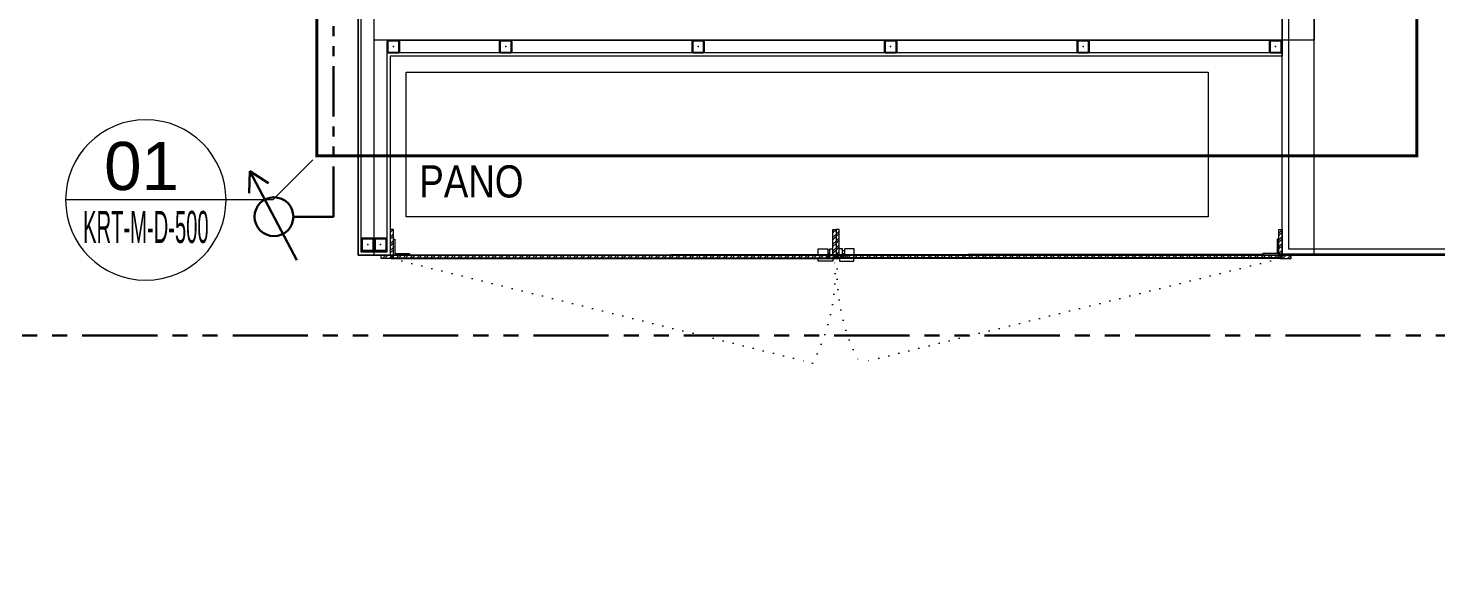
# Model space of a CAD drawing. Extents: x -1299 to 23780, y -3010 to 8106.
# Drawn here: x 14079.7 to 14518.4, y 2267.5 to 2433.7 of the extents above; entities that cross this region are included whole.
import ezdxf
from ezdxf.enums import TextEntityAlignment as Align

# ---------------------------------------------------------------- set-up
doc = ezdxf.new("R2010")
doc.units = 0
doc.header["$LTSCALE"] = 25
doc.header["$MEASUREMENT"] = 0
for name, pattern in [('DOT2', [0.125, 0, -0.125]), ('HIDDEN', [0.375, 0.25, -0.125]), ('HIDDEN2', [4.7625, 3.175, -1.5875]), ('PHANTOM2', [1.25, 0.625, -0.125, 0.125, -0.125, 0.125, -0.125])]:
    doc.linetypes.add(name, pattern=pattern)
doc.layers.get('0').update_dxf_attribs({"color": 9, "lineweight": 9})
for name, color, linetype, lineweight in [('01', 9, 'Continuous', 9), ('06C', 9, 'Continuous', 9), ('06D', 9, 'Continuous', 9), ('09', 9, 'Continuous', 9), ('10', 9, 'Continuous', 9), ('11', 9, 'Continuous', 9), ('14', 9, 'Continuous', 9), ('20', 9, 'DOT2', 9), ('21', 9, 'Continuous', 9), ('31', 9, 'Continuous', 9), ('35', 9, 'Continuous', 9), ('40B', 9, 'Continuous', 9), ('E-KABLO', 7, 'Continuous', 30), ('E-MESH TAVAN', 1, 'Continuous', 30), ('E-SES AYAR ANAHTARI', 7, 'Continuous', 30)]:
    doc.layers.add(name, color=color, linetype=linetype, lineweight=lineweight)
doc.styles.add('Arial', font='arial.ttf', dxfattribs={"height": 2.5})
doc.styles.add('MuuM_TEXT-STANDART', font='ARIALN.TTF')
pattern_1 = [(45, (-666.5039, -21785.9513), (-1.06066017, 1.06066017), []), (45, (-665.7968, -21785.9513), (-1.06066017, 1.06066017), [])]
pattern_2 = [(45, (-583.5039, -21785.9513), (-1.06066017, 1.06066017), []), (45, (-582.7968, -21785.9513), (-1.06066017, 1.06066017), [])]

# ---------------------------------------------------------------- blocks, each defined once
blk = doc.blocks.new('0_detailbox1')
blk.add_lwpolyline([(10.411, -2.5), (7.911, 0), (-5, 0)])
blk.add_circle((0, 0), 5)
at = {"style": 'Arial'}
blk.add_attdef('DETAYADI', text='', height=3, dxfattribs=at).set_placement((0, 0), align=Align.BOTTOM_CENTER)
blk.add_attdef('PAFTAADI', text='', height=2, dxfattribs=at).set_placement((0, -0.5), align=Align.TOP_CENTER)
blk = doc.blocks.new('p-kolon_80x80')
blk.add_lwpolyline([(-40, -40), (40, -40), (40, 40), (-40, 40)], close=True)
blk = doc.blocks.new('Prf-40x40')
for points in [[(1.5, -2), (-1.5, -2, -0.414214), (-2, -1.5), (-2, 1.5, -0.414214), (-1.5, 2), (1.5, 2, -0.414214), (2, 1.5), (2, -1.5, -0.414214)], [(1.5, -1.7), (-1.5, -1.7, -0.414214), (-1.7, -1.5), (-1.7, 1.5, -0.414214), (-1.5, 1.7), (1.5, 1.7, -0.414214), (1.7, 1.5), (1.7, -1.5, -0.414214)]]:
    blk.add_lwpolyline(points, format="xyb", close=True)
blk.add_point((0, 0))
blk = doc.blocks.new('p-uk-01')
at = {"layer": '09'}
h = blk.add_hatch(dxfattribs=at)
h.set_pattern_fill('ANSI32', color=256, scale=4, style=0)
h.set_pattern_definition(pattern_1)
h.paths.add_polyline_path([(0, 8), (0, 0), (1, 0), (1, 8)])
h = blk.add_hatch(dxfattribs=at)
h.set_pattern_fill('ANSI32', color=256, scale=4, style=0)
h.set_pattern_definition(pattern_2)
h.paths.add_polyline_path([(139, 8), (139, 0), (138, 0), (138, 8)])
h = blk.add_hatch(dxfattribs=at)
h.set_pattern_fill('ANSI32', color=256, scale=4, style=0)
h.set_pattern_definition(pattern_2)
h.paths.add_polyline_path([(139, 8), (139, 0), (140, 0), (140, 8)])
h = blk.add_hatch(dxfattribs=at)
h.set_pattern_fill('ANSI32', color=256, scale=4, style=0)
h.set_pattern_definition(pattern_1)
h.paths.add_polyline_path([(278, 8), (278, 0), (277, 0), (277, 8)])
h = blk.add_hatch(dxfattribs=at)
h.set_pattern_fill('ANSI32', color=256, scale=4, style=0)
h.set_pattern_definition(pattern_1)
h.paths.add_polyline_path([(0.2, 0), (0.2, -1), (-2.8, -1), (-2.8, 0)])
h = blk.add_hatch(dxfattribs=at)
h.set_pattern_fill('ANSI32', color=256, scale=4, style=0)
h.set_pattern_definition(pattern_1)
h.paths.add_polyline_path([(0.5, 0), (0.5, -1), (138.5, -1), (138.5, 0)])
h = blk.add_hatch(dxfattribs=at)
h.set_pattern_fill('ANSI32', color=256, scale=4, style=0)
h.set_pattern_definition(pattern_2)
h.paths.add_polyline_path([(136.2, 0), (136.2, -1), (139.2, -1), (139.2, 0)])
h = blk.add_hatch(dxfattribs=at)
h.set_pattern_fill('ANSI32', color=256, scale=4, style=0)
h.set_pattern_definition(pattern_2)
h.paths.add_polyline_path([(141.8, 0), (141.8, -1), (138.8, -1), (138.8, 0)])
h = blk.add_hatch(dxfattribs=at)
h.set_pattern_fill('ANSI32', color=256, scale=4, style=0)
h.set_pattern_definition(pattern_1)
h.paths.add_polyline_path([(277.5, 0), (277.5, -1), (139.5, -1), (139.5, 0)])
h = blk.add_hatch(dxfattribs=at)
h.set_pattern_fill('ANSI32', color=256, scale=4, style=0)
h.set_pattern_definition(pattern_1)
h.paths.add_polyline_path([(277.8, 0), (277.8, -1), (280.8, -1), (280.8, 0)])
at = {"layer": '06C'}
for points in [[(133.4, 0), (133.4, 2), (136.4, 2), (136.4, 0)], [(144.6, 0), (144.6, 2), (141.6, 2), (141.6, 0)], [(133.45, -1.8), (133.45, -1), (137.95, -1), (137.95, -1.8)], [(144.55, -1.8), (144.55, -1), (140.05, -1), (140.05, -1.8)]]:
    blk.add_lwpolyline(points, close=True, dxfattribs=at)
for points in [[(137, 1.5), (136.4, 1.5)], [(137, 0.5), (136.4, 0.5)], [(139, 0), (137, 0), (137, 2), (138, 2)], [(139, 0), (141, 0), (141, 2), (140, 2)], [(141, 1.5), (141.6, 1.5)], [(141, 0.5), (141.6, 0.5)]]:
    blk.add_lwpolyline(points, dxfattribs=at)
at = {"layer": '06D'}
for points in [[(1, 5), (1.5, 5), (1.5, 0.5), (6, 0.5), (6, 0), (1, 0)], [(277, 5), (276.5, 5), (276.5, 0.5), (272, 0.5), (272, 0), (277, 0)]]:
    blk.add_lwpolyline(points, close=True, dxfattribs=at)
at = {"layer": '10'}
for points in [[(0, 8), (0, 0), (1, 0), (1, 8)], [(139, 8), (139, 0), (138, 0), (138, 8)], [(139, 8), (139, 0), (140, 0), (140, 8)], [(278, 8), (278, 0), (277, 0), (277, 8)]]:
    blk.add_lwpolyline(points, close=True, dxfattribs=at)
for points in [[(0.2, 0), (0.2, -1), (-2.8, -1), (-2.8, 0), (0.2, 0)], [(0.5, 0), (0.5, -1), (138.5, -1), (138.5, 0), (0.5, 0)], [(0.5, 0), (0.7, 0), (0.7, -0.8), (138.3, -0.8), (138.3, 0), (138.5, 0)], [(136.2, 0), (136.2, -1), (139.2, -1), (139.2, 0), (136.2, 0)], [(141.8, 0), (141.8, -1), (138.8, -1), (138.8, 0), (141.8, 0)], [(277.5, 0), (277.5, -1), (139.5, -1), (139.5, 0), (277.5, 0)], [(277.5, 0), (277.3, 0), (277.3, -0.8), (139.7, -0.8), (139.7, 0), (139.5, 0)], [(277.8, 0), (277.8, -1), (280.8, -1), (280.8, 0), (277.8, 0)]]:
    blk.add_lwpolyline(points, dxfattribs=at)
at = {"layer": '20'}
for points in [[(0.5, -1), (131.67, -33.58, 0.141441), (138.5, -1)], [(277.5, -1), (146.33, -33.58, -0.141441), (139.5, -1)]]:
    blk.add_lwpolyline(points, format="xyb", dxfattribs=at)
blk = doc.blocks.new('p-2. kat planı')
at = {"layer": '06D'}
for points in [[(14187.5, 2367.82), (14187.5, 2445.5)], [(14195, 2430), (14467, 2430)]]:
    blk.add_lwpolyline(points, dxfattribs=at)
at = {"layer": '11'}
blk.add_lwpolyline([(14182.5, 2363), (14182.5, 2450), (14192.5, 2450), (14192.5, 2440), (14470.5, 2440), (14470.5, 2425), (14192.5, 2425), (14192.5, 2363), (14182.5, 2363)], dxfattribs=at)
blk.add_lwpolyline([(14183.5, 2364), (14183.5, 2449), (14191.5, 2449), (14191.5, 2439), (14470.5, 2439), (14470.5, 2426), (14191.5, 2426), (14191.5, 2364)], close=True, dxfattribs=at)
at = {"layer": '14'}
blk.add_lwpolyline([(14677, 2819.3), (14677, 2803), (14675, 2803), (14554.5, 2803), (14554.5, 2743), (14489.5, 2743), (14489.5, 2447), (14554.5, 2447), (14554.5, 2363), (14470.5, 2363), (14470.5, 2447)], dxfattribs=at)
at = {"layer": '31'}
blk.add_lwpolyline([(14447.5, 2375), (14197.5, 2375), (14197.5, 2420), (14447.5, 2420), (14447.5, 2375)], dxfattribs=at)
at = {"layer": '40B'}
blk.add_lwpolyline([(13052.5, 1837.5), (13052.5, 1065.5), (13054.42, 1065.5, -0.152186), (16671.45, 2158.21), (16671.45, 2226.09), (16672.5, 2226.09), (16672.5, 2372.5), (15945, 2372.5), (15945, 2365), (14187.5, 2363), (14187.5, 2825), (13845, 2825), (13845, 1845), (13845, 1837.5)], format="xyb", close=True, dxfattribs=at)
for points in [[(14480.5, 2825), (15254.5, 2825), (15254.5, 2364.21), (14480.5, 2363.33)], [(14187.5, 2620), (14480.5, 2620), (14480.5, 2430), (14187.5, 2430)]]:
    blk.add_lwpolyline(points, close=True, dxfattribs=at)
blk.add_blockref('p-uk-01', (14192.5, 2363))
at = {"layer": '01'}
blk.add_blockref('p-kolon_80x80', (14512.5, 2405), dxfattribs=at)
at = {"layer": '10', "xscale": -1}
for p, rotation in [((14193.5, 2428), 180), ((14228.5, 2428), 180), ((14288.5, 2428), 180), ((14348.5, 2428), 180), ((14408.5, 2428), 180), ((14468.5, 2428), 180), ((14185.5, 2366.32), 270), ((14189.5, 2366.32), 270)]:
    blk.add_blockref('Prf-40x40', p, dxfattribs=dict(at, rotation=rotation))
at = {"layer": '21', "style": 'MuuM_TEXT-STANDART'}
blk.add_text('PANO', height=10, dxfattribs=at).set_placement((14201.58, 2381))
blk = doc.blocks.new('100_SES AYAR ANAHTARI')
at = {"layer": 'E-SES AYAR ANAHTARI', "color": 4}
for p, q in [((1.776, 3.255), (-1.686, 1.426)), ((1.776, 3.255), (0.915, 3.283)), ((1.776, 3.255), (1.312, 2.529)), ((0, 0), (0, 1.561))]:
    blk.add_line(p, q, dxfattribs=at)
blk.add_circle((0, 2.317), 0.756, dxfattribs=at)

msp = doc.modelspace()

# ---------------------------------------------------------------- linework, layer by layer
at = {"layer": '20', "linetype": 'HIDDEN'}
msp.add_lwpolyline([(13074.5, 1250.48, -0.146575), (16650.5, 2301.36, -0.146575)], format="xyb", dxfattribs=at)
at = {"layer": '21', "linetype": 'HIDDEN2', "ltscale": 0.1, "const_width": 1}
msp.add_lwpolyline([(14169.64, 2880.95), (14512.5, 2880.95), (14512.5, 2393.96), (14169.64, 2393.96)], close=True, dxfattribs=at)
at = {"layer": '35'}
msp.add_lwpolyline([(16650.5, 2363), (16650.5, 2272.98, 0.147272), (13074.5, 1216.59), (13074.5, 1835), (13854.5, 1835), (13854.5, 2483.5), (13840.44, 2489.8), (13837.5, 2489.8), (13837.5, 2570.2), (13840.5, 2570.2), (13854.5, 2576.5), (13854.5, 2580), (13854.5, 2657), (13835.5, 2657), (13835.5, 2763), (13854.5, 2763), (13854.5, 2803), (14182.5, 2803), (14182.5, 2363)], format="xyb", close=True, dxfattribs=at)
at = {"layer": 'E-KABLO', "color": 6, "linetype": 'PHANTOM2', "ltscale": 1.5}
msp.add_line((13862.16, 2338), (16536.9, 2338), dxfattribs=at)
at = {"layer": 'E-MESH TAVAN', "color": 6, "linetype": 'PHANTOM2'}
msp.add_line((14174.82, 2375), (14174.82, 2641.22), dxfattribs=at)

# ---------------------------------------------------------------- block references
msp.add_blockref('p-2. kat planı', (0, 0))
at = {"layer": '21'}
ref = msp.add_blockref('0_detailbox1', (14116.33, 2380.21), dxfattribs=dict(at, xscale=-5, yscale=5, zscale=5, rotation=180))
ref.add_attrib('DETAYADI', '01', dxfattribs={"layer": '0', "height": 15, "style": 'Arial'}).set_placement((14115, 2378.8), align=Align.BOTTOM_CENTER)
ref.add_attrib('PAFTAADI', 'KRT-M-D-500', dxfattribs={"layer": '0', "height": 10, "style": 'Arial', "width": 0.45}).set_placement((14116.35, 2376.82), align=Align.TOP_CENTER)
at = {"layer": 'E-SES AYAR ANAHTARI', "xscale": 8, "yscale": 8, "zscale": 8, "rotation": 89.99999999999999}
msp.add_blockref('100_SES AYAR ANAHTARI', (14174.82, 2375), dxfattribs=at)

doc.saveas('drawing.dxf')
